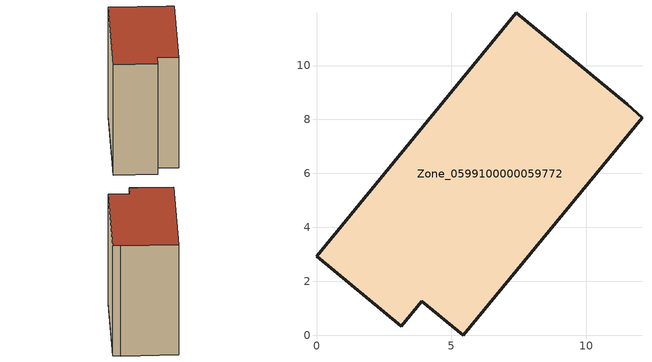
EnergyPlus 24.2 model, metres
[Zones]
Zone_0599100000059772
 floor ground (C_G): 3.91,1.27 3.15,0.33 0,2.93 7.4,11.96 11.52,8.56 12.07,8.06 5.44,0 z0
 wall outside (C_F): 7.4,11.96 0,2.93 3.15,0.33 3.91,1.27 5.44,0 12.07,8.06 11.52,8.56 7.4,11.96 z0:11.32
 roof outside (C_R): 12.07,8.06 11.52,8.56 7.4,11.96 0,2.93 3.15,0.33 3.91,1.27 5.44,0 z11.32
[BUILDING]
Pand.0599100000059772: North Axis=0; Terrain=City; Loads Convergence Tolerance Value=0.04; Temperature Convergence Tolerance Value=0.4; Solar Distribution=FullExterior; Maximum Number of Warmup Days=25; Minimum Number of Warmup Days=1
[Site:Location]
Rotterdam.The.Hague.AP_ZH_NLD Design_Conditions: Latitude=51.96; Longitude=4.45; Time Zone=1; Elevation=-4.5
[SITE:GROUNDTEMPERATURE:BUILDINGSURFACE]
18, 18, 18, 18, 18, 18, 18, 18, 18, 18, 18, 18
[MATERIAL] Thermal Absorptance=0.9; Solar Absorptance=0.7; Visible Absorptance=0.7
Name | Roughness | Thickness | Conductivity | Density | Specific Heat
G.TC.1946 | MediumSmooth | 0.15 | 1 | 540 | 1210
F.TC.1946 | Rough | 0.3 | 0.857143 | 1920 | 840
R.TC.1946 | MediumRough | 0.2 | 0.909091 | 1500 | 1000
[CONSTRUCTION]
C_G: G.TC.1946
C_F: F.TC.1946
C_R: R.TC.1946
[ZONE]
Zone_0599100000059772: Type=1; Multiplier=1; Ceiling Height=Autocalculate; Volume=Autocalculate; Floor Area=autocalculate; Part of Total Floor Area=Yes
[ZONEINFILTRATION:DESIGNFLOWRATE]
Infil_Zone_0599100000059772: Zone or ZoneList or Space or SpaceList=Zone_0599100000059772; Schedule=AlwaysOn; Design Flow Rate Calculation Method=Flow/Area; Flow Rate per Floor Area=0.003; Constant Term Coefficient=1; Temperature Term Coefficient=0; Velocity Term Coefficient=0; Velocity Squared Term Coefficient=0
[HVACTEMPLATE:ZONE:IDEALLOADSAIRSYSTEM]
Zone_0599100000059772: Maximum Heating Supply Air Temperature=50; Minimum Cooling Supply Air Temperature=13; Maximum Heating Supply Air Humidity Ratio=0.0156; Minimum Cooling Supply Air Humidity Ratio=0.0077; Heating Limit=NoLimit; Cooling Limit=NoLimit; Dehumidification Control Type=ConstantSensibleHeatRatio; Cooling Sensible Heat Ratio=0.7; Dehumidification Setpoint=60; Humidification Control Type=None; Humidification Setpoint=30; Outdoor Air Method=None; Outdoor Air Flow Rate per Person=0.00944; Outdoor Air Flow Rate per Zone Floor Area=0; Outdoor Air Flow Rate per Zone=0; Demand Controlled Ventilation Type=None; Outdoor Air Economizer Type=NoEconomizer; Heat Recovery Type=None; Sensible Heat Recovery Effectiveness=0.7; Latent Heat Recovery Effectiveness=0.65
[ZONECONTROL:THERMOSTAT]
ThermostatControl_Zone_0599100000059772: Zone or ZoneList=Zone_0599100000059772; Control Type Schedule=DualSetpointControlType; Control 1=Thermostat_Zone_0599100000059772; Temperature Difference Between Cutout And Setpoint=0
[THERMOSTATSETPOINT:DUALSETPOINT]
Thermostat_Zone_0599100000059772: Heating Setpoint Temperature Schedule=HeatingSetpoint_Zone_0599100000059772; Cooling Setpoint Temperature Schedule=CoolingSetpoint_Zone_0599100000059772
[SCHEDULE:COMPACT]
HeatingSetpoint_Zone_0599100000059772: Through: 12/31, For: AllDays, Until: 24:00, 21
CoolingSetpoint_Zone_0599100000059772: Through: 12/31, For: AllDays, Until: 24:00, 24
DualSetpointControlType: Through: 12/31, For: AllDays, Until: 24:00, 4
AlwaysOn: Through: 12/31, For: AllDays, Until: 24:00, 1
